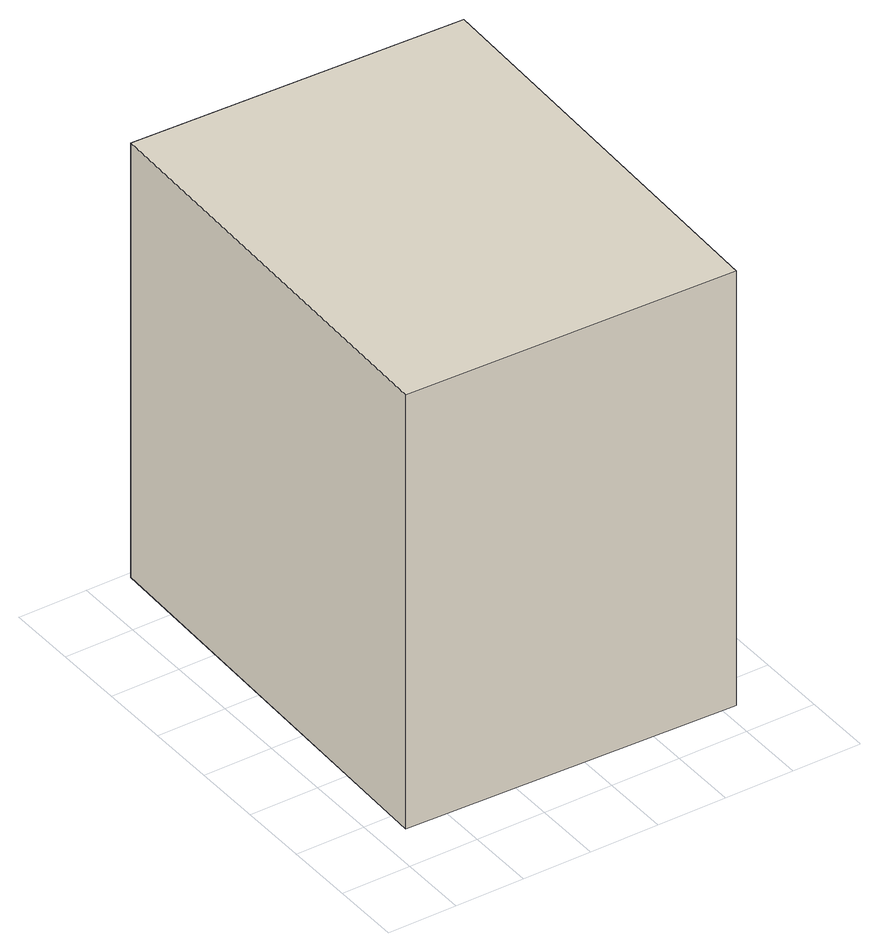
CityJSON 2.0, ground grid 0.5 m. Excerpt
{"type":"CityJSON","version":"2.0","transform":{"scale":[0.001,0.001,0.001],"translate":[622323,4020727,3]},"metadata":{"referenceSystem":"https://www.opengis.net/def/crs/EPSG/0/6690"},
"CityObjects":{
"building1":{"type":"Building","attributes":{"class":"3001","usage":"461","measuredHeight":3.3,"storeysAboveGround":9999,"RiverFloodingRiskAttribute.description":"1","RiverFloodingRiskAttribute.rank":"3","RiverFloodingRiskAttribute.depth":3.93,"RiverFloodingRiskAttribute.adminType":"2","RiverFloodingRiskAttribute.scale":"2","RiverFloodingRiskAttribute.duration":14.83,"BuildingDetailAttribute.buildingStructureType":"611","BuildingDetailAttribute.buildingStructureOrgType":"Null","BuildingDetailAttribute.urbanPlanType":"21","BuildingDetailAttribute.districtsAndZonesType":"Null","BuildingDetailAttribute.landUseType":"202","BuildingDetailAttribute.orgUsage":"Null","BuildingDetailAttribute.specifiedBuildingCoverageRate":-9999,"BuildingDetailAttribute.specifiedFloorAreaRate":-9999,"BuildingDetailAttribute.surveyYear":2023,"BuildingIDAttribute.prefecture":"17","BuildingIDAttribute.city":"17206"},"geometry":[{"type":"Solid","lod":"1","boundaries":[[[[0,1,2,3]],[[2,4,5,3]],[[1,6,4,2]],[[0,7,6,1]],[[3,5,7,0]],[[4,6,7,5]]]]}]}
},
"vertices":[
[2604,261,14],[202,337,14],[302,3460,14],[2714,3374,14],[302,3460,3293],[2714,3374,3293],[202,337,3293],[2604,261,3293]
]}
